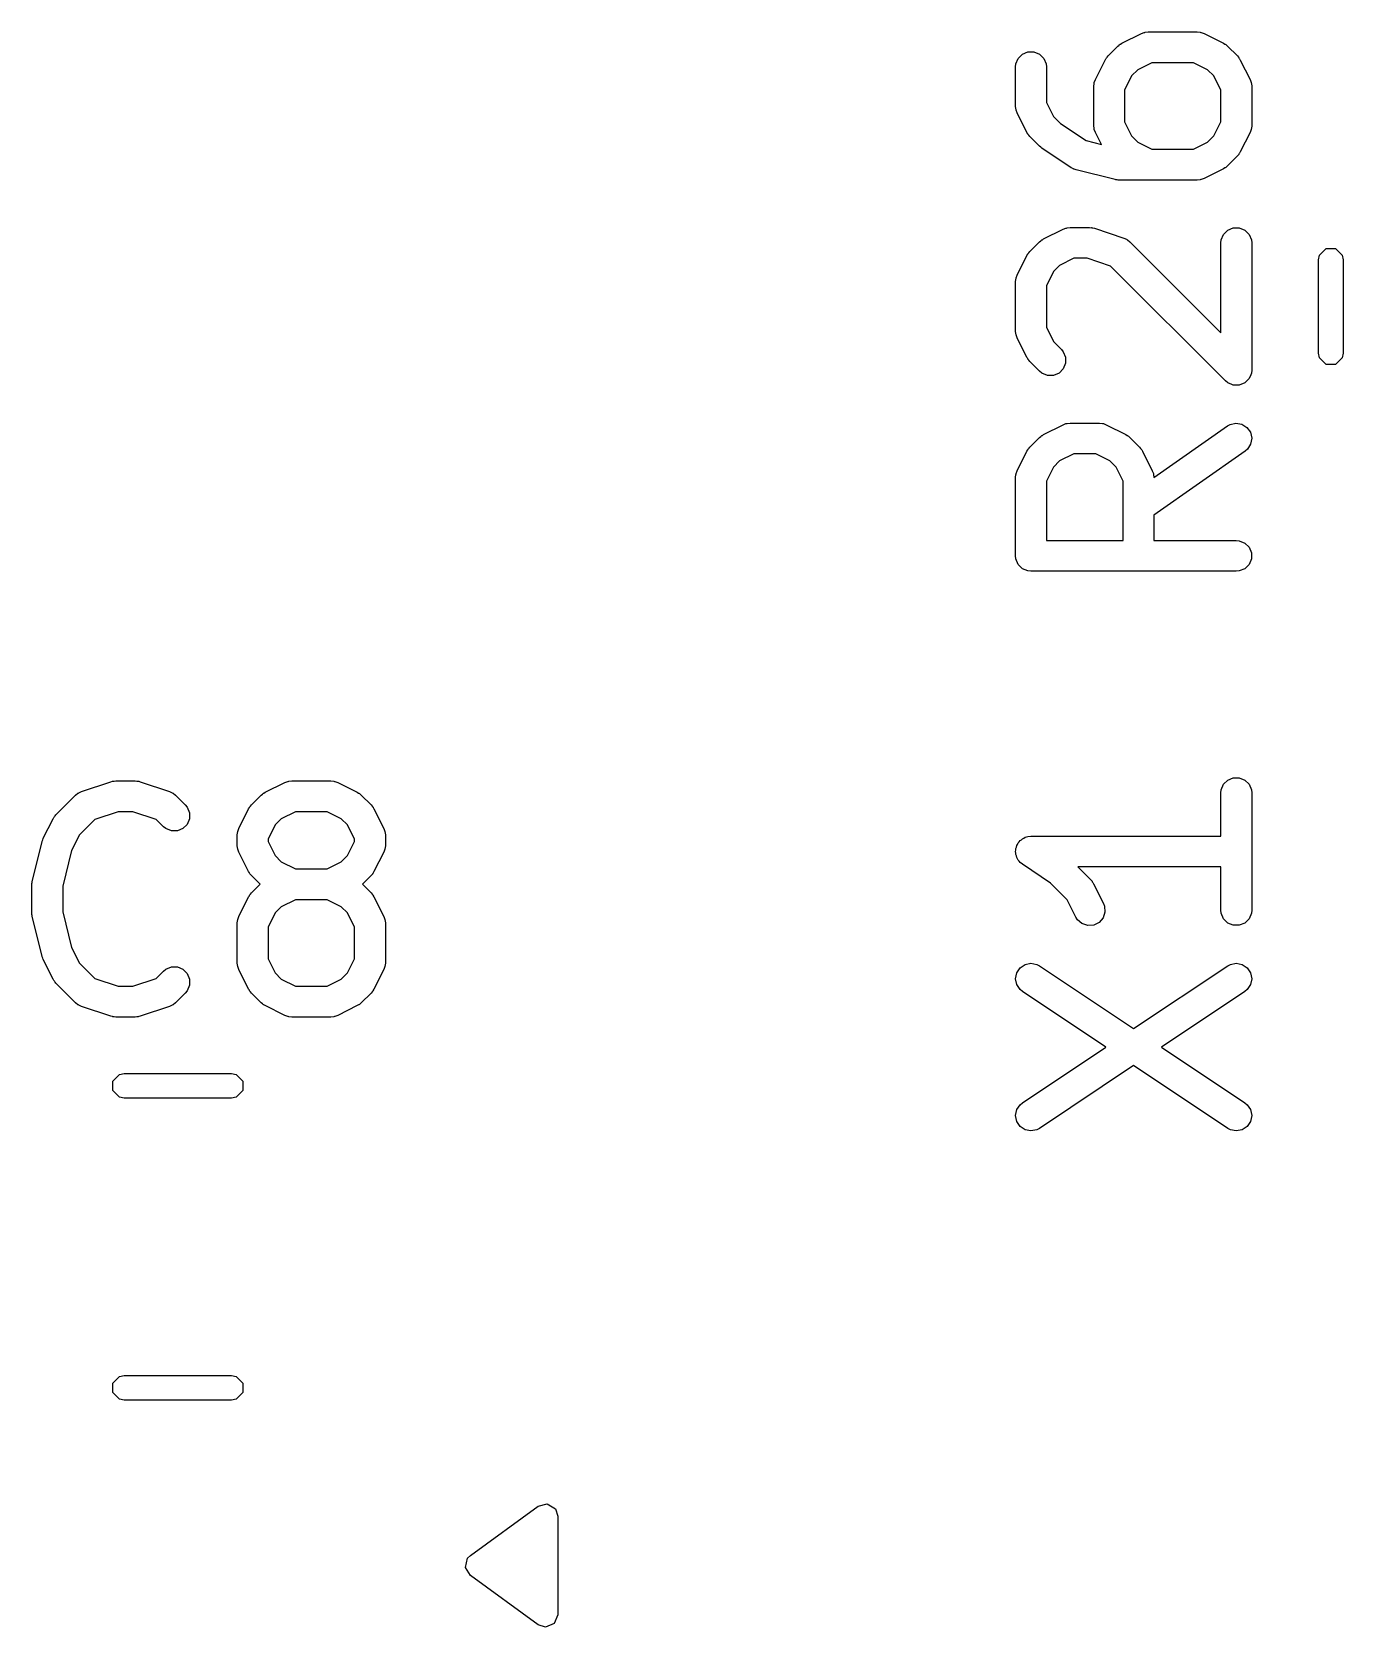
# Model space of a CAD drawing. Header units: inches. Extents: x 1.99 to 4.41, y -4.34 to -2.1.
# Drawn here: x 2.9208 to 3.1722, y -3.0433 to -2.7375 of the extents above; entities that cross this region are included whole.
import ezdxf

# ---------------------------------------------------------------- set-up
doc = ezdxf.new("R2010")
doc.units = ezdxf.units.IN
doc.header["$MEASUREMENT"] = 0
doc.layers.add('BLACK', color=250, linetype='CONTINUOUS')

msp = doc.modelspace()

# ---------------------------------------------------------------- linework, layer by layer
at = {"layer": 'BLACK', "linetype": 'CONTINUOUS'}
for p, q in [((3.12957, -2.73987), (3.12982, -2.73971)), ((3.12982, -2.73971), (3.13357, -2.73784)), ((3.13357, -2.73784), (3.13411, -2.73763)), ((3.13411, -2.73763), (3.13422, -2.73762)), ((3.13422, -2.73762), (3.13432, -2.73758)), ((3.13432, -2.73758), (3.13489, -2.73752)), ((3.13489, -2.73752), (3.14427, -2.73752)), ((3.14427, -2.73752), (3.14484, -2.73758)), ((3.14484, -2.73758), (3.14494, -2.73762)), ((3.14494, -2.73762), (3.14505, -2.73763)), ((3.14505, -2.73763), (3.14559, -2.73784)), ((3.14559, -2.73784), (3.14934, -2.73971)), ((3.14934, -2.73971), (3.14958, -2.73987)), ((3.1095, -2.74365), (3.10994, -2.74259)), ((3.10994, -2.74259), (3.11075, -2.74177)), ((3.11075, -2.74177), (3.11182, -2.74133)), ((3.11182, -2.74133), (3.11297, -2.74133)), ((3.11297, -2.74133), (3.11403, -2.74177)), ((3.11403, -2.74177), (3.11485, -2.74259)), ((3.11485, -2.74259), (3.11529, -2.74365)), ((3.12663, -2.74291), (3.12678, -2.74266)), ((3.12678, -2.74266), (3.12681, -2.74259)), ((3.12681, -2.74259), (3.12688, -2.7425)), ((3.12688, -2.7425), (3.12693, -2.74242)), ((3.12693, -2.74242), (3.12699, -2.74236)), ((3.12699, -2.74236), (3.12718, -2.74214)), ((3.12718, -2.74214), (3.12905, -2.74026)), ((3.12905, -2.74026), (3.12928, -2.74008)), ((3.12928, -2.74008), (3.12933, -2.74002)), ((3.12933, -2.74002), (3.12942, -2.73996)), ((3.12942, -2.73996), (3.1295, -2.7399)), ((3.1295, -2.7399), (3.12957, -2.73987)), ((3.14958, -2.73987), (3.14966, -2.7399)), ((3.14966, -2.7399), (3.14974, -2.73996)), ((3.14974, -2.73996), (3.14983, -2.74002)), ((3.14983, -2.74002), (3.14988, -2.74008)), ((3.14988, -2.74008), (3.1501, -2.74026)), ((3.1501, -2.74026), (3.15198, -2.74214)), ((3.15198, -2.74214), (3.15216, -2.74236)), ((3.15216, -2.74236), (3.15222, -2.74242)), ((3.15222, -2.74242), (3.15228, -2.7425)), ((3.15228, -2.7425), (3.15234, -2.74259)), ((3.15234, -2.74259), (3.15237, -2.74266)), ((3.15237, -2.74266), (3.15253, -2.74291)), ((3.10944, -2.74423), (3.1095, -2.74365)), ((3.10944, -2.75172), (3.10944, -2.74423)), ((3.11529, -2.74365), (3.11535, -2.74423)), ((3.11535, -2.74423), (3.11535, -2.75103)), ((3.12475, -2.74665), (3.12663, -2.74291)), ((3.13289, -2.74478), (3.13169, -2.74597)), ((3.13559, -2.74343), (3.13289, -2.74478)), ((3.14357, -2.74343), (3.13559, -2.74343)), ((3.14627, -2.74478), (3.14357, -2.74343)), ((3.14746, -2.74597), (3.14627, -2.74478)), ((3.15253, -2.74291), (3.15441, -2.74665)), ((3.12444, -2.74798), (3.1245, -2.7474)), ((3.12444, -2.75547), (3.12444, -2.74798)), ((3.1245, -2.7474), (3.12454, -2.7473)), ((3.12454, -2.7472), (3.12475, -2.74665)), ((3.12454, -2.7473), (3.12454, -2.7472)), ((3.13169, -2.74597), (3.13035, -2.74867)), ((3.13035, -2.74867), (3.13035, -2.75478)), ((3.14881, -2.74867), (3.14746, -2.74597)), ((3.14881, -2.75478), (3.14881, -2.74867)), ((3.15441, -2.74665), (3.15461, -2.7472)), ((3.15461, -2.7472), (3.15462, -2.7473)), ((3.15462, -2.7473), (3.15466, -2.7474)), ((3.15466, -2.7474), (3.15472, -2.74798)), ((3.15472, -2.74798), (3.15472, -2.75547)), ((3.1095, -2.7523), (3.10944, -2.75172)), ((3.11535, -2.75103), (3.1167, -2.75373)), ((3.10954, -2.7524), (3.1095, -2.7523)), ((3.10955, -2.7525), (3.10954, -2.7524)), ((3.10975, -2.75305), (3.10955, -2.7525)), ((3.11163, -2.75679), (3.10975, -2.75305)), ((3.1167, -2.75373), (3.11803, -2.75505)), ((3.11803, -2.75505), (3.12298, -2.75836)), ((3.13035, -2.75478), (3.13169, -2.75747)), ((3.14746, -2.75747), (3.14881, -2.75478)), ((3.11178, -2.75704), (3.11163, -2.75679)), ((3.11181, -2.75711), (3.11178, -2.75704)), ((3.11188, -2.7572), (3.11181, -2.75711)), ((3.11194, -2.75728), (3.11188, -2.7572)), ((3.112, -2.75734), (3.11194, -2.75728)), ((3.11218, -2.75756), (3.112, -2.75734)), ((3.11406, -2.75944), (3.11218, -2.75756)), ((3.1245, -2.75605), (3.12444, -2.75547)), ((3.12454, -2.75615), (3.1245, -2.75605)), ((3.12454, -2.75625), (3.12454, -2.75615)), ((3.12475, -2.75679), (3.12454, -2.75625)), ((3.1259, -2.75909), (3.12475, -2.75679)), ((3.13169, -2.75747), (3.13289, -2.75867)), ((3.14627, -2.75867), (3.14746, -2.75747)), ((3.15441, -2.75679), (3.15253, -2.76054)), ((3.15461, -2.75625), (3.15441, -2.75679)), ((3.15462, -2.75615), (3.15461, -2.75625)), ((3.15466, -2.75605), (3.15462, -2.75615)), ((3.15472, -2.75547), (3.15466, -2.75605)), ((3.11429, -2.75963), (3.11406, -2.75944)), ((3.11406, -2.75944), (3.11406, -2.75944)), ((3.11406, -2.75944), (3.11406, -2.75944)), ((3.1145, -2.7598), (3.11429, -2.75963)), ((3.11451, -2.75981), (3.1145, -2.7598)), ((3.1145, -2.7598), (3.1145, -2.7598)), ((3.12013, -2.76356), (3.11451, -2.75981)), ((3.12298, -2.75836), (3.1259, -2.75909)), ((3.13289, -2.75867), (3.13559, -2.76002)), ((3.13559, -2.76002), (3.14357, -2.76002)), ((3.14357, -2.76002), (3.14627, -2.75867)), ((3.15216, -2.76109), (3.15198, -2.76131)), ((3.15222, -2.76103), (3.15216, -2.76109)), ((3.15228, -2.76095), (3.15222, -2.76103)), ((3.15234, -2.76086), (3.15228, -2.76095)), ((3.15237, -2.76079), (3.15234, -2.76086)), ((3.15253, -2.76054), (3.15237, -2.76079)), ((3.12045, -2.76372), (3.12013, -2.76356)), ((3.12051, -2.76377), (3.12045, -2.76372)), ((3.12058, -2.76379), (3.12051, -2.76377)), ((3.12064, -2.76383), (3.12058, -2.76379)), ((3.12071, -2.76384), (3.12064, -2.76383)), ((3.12105, -2.76396), (3.12071, -2.76384)), ((3.12855, -2.76584), (3.12105, -2.76396)), ((3.14934, -2.76374), (3.14559, -2.76561)), ((3.14958, -2.76358), (3.14934, -2.76374)), ((3.14966, -2.76355), (3.14958, -2.76358)), ((3.14974, -2.76349), (3.14966, -2.76355)), ((3.14983, -2.76343), (3.14974, -2.76349)), ((3.14988, -2.76337), (3.14983, -2.76343)), ((3.1501, -2.76319), (3.14988, -2.76337)), ((3.15198, -2.76131), (3.1501, -2.76319)), ((3.12865, -2.76585), (3.12855, -2.76584)), ((3.12869, -2.76587), (3.12865, -2.76585)), ((3.12891, -2.76589), (3.12869, -2.76587)), ((3.12912, -2.76592), (3.12891, -2.76589)), ((3.12917, -2.76592), (3.12912, -2.76592)), ((3.12927, -2.76593), (3.12917, -2.76592)), ((3.14427, -2.76593), (3.12927, -2.76593)), ((3.14484, -2.76587), (3.14427, -2.76593)), ((3.14494, -2.76583), (3.14484, -2.76587)), ((3.14505, -2.76582), (3.14494, -2.76583)), ((3.14559, -2.76561), (3.14505, -2.76582)), ((3.11482, -2.77721), (3.11857, -2.77533)), ((3.11857, -2.77533), (3.11911, -2.77512)), ((3.11911, -2.77512), (3.11922, -2.77512)), ((3.11922, -2.77512), (3.11932, -2.77508)), ((3.11932, -2.77508), (3.11989, -2.77502)), ((3.11989, -2.77502), (3.12364, -2.77502)), ((3.12364, -2.77502), (3.12393, -2.77505)), ((3.12393, -2.77505), (3.12401, -2.77504)), ((3.12401, -2.77504), (3.12411, -2.77507)), ((3.12411, -2.77507), (3.12422, -2.77508)), ((3.12422, -2.77508), (3.12429, -2.77511)), ((3.12429, -2.77511), (3.12458, -2.77517)), ((3.12458, -2.77517), (3.1302, -2.77705)), ((3.14887, -2.7774), (3.14931, -2.77633)), ((3.14931, -2.77633), (3.15012, -2.77552)), ((3.15012, -2.77552), (3.15119, -2.77508)), ((3.15119, -2.77508), (3.15234, -2.77508)), ((3.15234, -2.77508), (3.1534, -2.77552)), ((3.1534, -2.77552), (3.15422, -2.77633)), ((3.15422, -2.77633), (3.15466, -2.7774)), ((3.11218, -2.77963), (3.11406, -2.77776)), ((3.11406, -2.77776), (3.11428, -2.77757)), ((3.11428, -2.77757), (3.11433, -2.77751)), ((3.11433, -2.77751), (3.11442, -2.77746)), ((3.11442, -2.77746), (3.1145, -2.77739)), ((3.1145, -2.77739), (3.11458, -2.77736)), ((3.11458, -2.77736), (3.11482, -2.77721)), ((3.1302, -2.77705), (3.13073, -2.77728)), ((3.13073, -2.77728), (3.13081, -2.77735)), ((3.13081, -2.77735), (3.13091, -2.77739)), ((3.13091, -2.77739), (3.13136, -2.77776)), ((3.13136, -2.77776), (3.14881, -2.79521)), ((3.14881, -2.77797), (3.14887, -2.7774)), ((3.14881, -2.79521), (3.14881, -2.77797)), ((3.15466, -2.7774), (3.15472, -2.77797)), ((3.15472, -2.77797), (3.15472, -2.80234)), ((3.1677, -2.78031), (3.16898, -2.77904)), ((3.16898, -2.77904), (3.17079, -2.77904)), ((3.17079, -2.77904), (3.17206, -2.78031)), ((3.10975, -2.78415), (3.11163, -2.7804)), ((3.11163, -2.7804), (3.11178, -2.78015)), ((3.11178, -2.78015), (3.11181, -2.78008)), ((3.11181, -2.78008), (3.11188, -2.78)), ((3.11188, -2.78), (3.11194, -2.77991)), ((3.11194, -2.77991), (3.112, -2.77986)), ((3.112, -2.77986), (3.11218, -2.77963)), ((3.11789, -2.78227), (3.1167, -2.78347)), ((3.12059, -2.78092), (3.11789, -2.78227)), ((3.12316, -2.78092), (3.12059, -2.78092)), ((3.12767, -2.78243), (3.12316, -2.78092)), ((3.14968, -2.80443), (3.12767, -2.78243)), ((3.16752, -2.78122), (3.1677, -2.78031)), ((3.16752, -2.7991), (3.16752, -2.78122)), ((3.17206, -2.78031), (3.17224, -2.78122)), ((3.17224, -2.78122), (3.17224, -2.7991)), ((3.10944, -2.78547), (3.1095, -2.78489)), ((3.10944, -2.79484), (3.10944, -2.78547)), ((3.1095, -2.78489), (3.10954, -2.7848)), ((3.10954, -2.7848), (3.10955, -2.78469)), ((3.10955, -2.78469), (3.10975, -2.78415)), ((3.1167, -2.78347), (3.11535, -2.78617)), ((3.11535, -2.78617), (3.11535, -2.79415)), ((3.1095, -2.79542), (3.10944, -2.79484)), ((3.11535, -2.79415), (3.1167, -2.79684)), ((3.10954, -2.79552), (3.1095, -2.79542)), ((3.10955, -2.79562), (3.10954, -2.79552)), ((3.10975, -2.79616), (3.10955, -2.79562)), ((3.11163, -2.79991), (3.10975, -2.79616)), ((3.1167, -2.79684), (3.11823, -2.79838)), ((3.11178, -2.80016), (3.11163, -2.79991)), ((3.11181, -2.80023), (3.11178, -2.80016)), ((3.11188, -2.80032), (3.11181, -2.80023)), ((3.11194, -2.8004), (3.11188, -2.80032)), ((3.112, -2.80046), (3.11194, -2.8004)), ((3.11218, -2.80068), (3.112, -2.80046)), ((3.11406, -2.80256), (3.11218, -2.80068)), ((3.11823, -2.79838), (3.1186, -2.79883)), ((3.1186, -2.79883), (3.11904, -2.79989)), ((3.11904, -2.79989), (3.11904, -2.80104)), ((3.1677, -2.8), (3.16752, -2.7991)), ((3.16898, -2.80128), (3.1677, -2.8)), ((3.17206, -2.8), (3.17079, -2.80128)), ((3.17224, -2.7991), (3.17206, -2.8)), ((3.1145, -2.80292), (3.11406, -2.80256)), ((3.11557, -2.80336), (3.1145, -2.80292)), ((3.11672, -2.80336), (3.11557, -2.80336)), ((3.11778, -2.80292), (3.11672, -2.80336)), ((3.1186, -2.80211), (3.11778, -2.80292)), ((3.11904, -2.80104), (3.1186, -2.80211)), ((3.15422, -2.80398), (3.1534, -2.8048)), ((3.15453, -2.80323), (3.15422, -2.80398)), ((3.15466, -2.80292), (3.15453, -2.80323)), ((3.15472, -2.80234), (3.15466, -2.80292)), ((3.17079, -2.80128), (3.16898, -2.80128)), ((3.15012, -2.8048), (3.14968, -2.80443)), ((3.15088, -2.80511), (3.15012, -2.8048)), ((3.15119, -2.80524), (3.15088, -2.80511)), ((3.15234, -2.80524), (3.15119, -2.80524)), ((3.15119, -2.80524), (3.15119, -2.80524)), ((3.1534, -2.8048), (3.15234, -2.80524)), ((3.11482, -2.8147), (3.11857, -2.81283)), ((3.11857, -2.81283), (3.11911, -2.81262)), ((3.11911, -2.81262), (3.11922, -2.81261)), ((3.11922, -2.81261), (3.11932, -2.81257)), ((3.11932, -2.81257), (3.11989, -2.81251)), ((3.11989, -2.81251), (3.12552, -2.81251)), ((3.12552, -2.81251), (3.12609, -2.81257)), ((3.12609, -2.81257), (3.12619, -2.81261)), ((3.12619, -2.81261), (3.1263, -2.81262)), ((3.1263, -2.81262), (3.12684, -2.81283)), ((3.12684, -2.81283), (3.13059, -2.8147)), ((3.13597, -2.82292), (3.15007, -2.81305)), ((3.15007, -2.81305), (3.15058, -2.81276)), ((3.15058, -2.81276), (3.1517, -2.81251)), ((3.1517, -2.81251), (3.15284, -2.81271)), ((3.15284, -2.81271), (3.15381, -2.81333)), ((3.11218, -2.81713), (3.11406, -2.81525)), ((3.11406, -2.81525), (3.11428, -2.81507)), ((3.11428, -2.81507), (3.11433, -2.81501)), ((3.11433, -2.81501), (3.11442, -2.81495)), ((3.11442, -2.81495), (3.1145, -2.81489)), ((3.1145, -2.81489), (3.11458, -2.81486)), ((3.11458, -2.81486), (3.11482, -2.8147)), ((3.13059, -2.8147), (3.13084, -2.81486)), ((3.13084, -2.81486), (3.13091, -2.81489)), ((3.13091, -2.81489), (3.13099, -2.81495)), ((3.13099, -2.81495), (3.13108, -2.81501)), ((3.13108, -2.81501), (3.13113, -2.81507)), ((3.13113, -2.81507), (3.13136, -2.81525)), ((3.13136, -2.81525), (3.13323, -2.81713)), ((3.15381, -2.81333), (3.15447, -2.81428)), ((3.15447, -2.81428), (3.15472, -2.8154)), ((3.15472, -2.8154), (3.15452, -2.81654)), ((3.10975, -2.82165), (3.11163, -2.8179)), ((3.11163, -2.8179), (3.11178, -2.81765)), ((3.11178, -2.81765), (3.11181, -2.81758)), ((3.11181, -2.81758), (3.11188, -2.81749)), ((3.11188, -2.81749), (3.11194, -2.81741)), ((3.11194, -2.81741), (3.112, -2.81735)), ((3.112, -2.81735), (3.11218, -2.81713)), ((3.12059, -2.81842), (3.11789, -2.81977)), ((3.12482, -2.81842), (3.12059, -2.81842)), ((3.12752, -2.81977), (3.12482, -2.81842)), ((3.13323, -2.81713), (3.13342, -2.81735)), ((3.13342, -2.81735), (3.13347, -2.81741)), ((3.13347, -2.81741), (3.13353, -2.81749)), ((3.13353, -2.81749), (3.1336, -2.81758)), ((3.1336, -2.81758), (3.13363, -2.81765)), ((3.13363, -2.81765), (3.13378, -2.8179)), ((3.13378, -2.8179), (3.13566, -2.82165)), ((3.15346, -2.81789), (3.13597, -2.83013)), ((3.1539, -2.81751), (3.15346, -2.81789)), ((3.15452, -2.81654), (3.1539, -2.81751)), ((3.1095, -2.82239), (3.10954, -2.82229)), ((3.10954, -2.82229), (3.10955, -2.82219)), ((3.10955, -2.82219), (3.10975, -2.82165)), ((3.1167, -2.82097), (3.11535, -2.82366)), ((3.11789, -2.81977), (3.1167, -2.82097)), ((3.12872, -2.82097), (3.12752, -2.81977)), ((3.13006, -2.82366), (3.12872, -2.82097)), ((3.13566, -2.82165), (3.13586, -2.82219)), ((3.13586, -2.82219), (3.13587, -2.82229)), ((3.13587, -2.82229), (3.13591, -2.82239)), ((3.10944, -2.82297), (3.1095, -2.82239)), ((3.10944, -2.83796), (3.10944, -2.82297)), ((3.11535, -2.82366), (3.11535, -2.83501)), ((3.13006, -2.83501), (3.13006, -2.82366)), ((3.13591, -2.82239), (3.13597, -2.82292)), ((3.13597, -2.83013), (3.13597, -2.83501)), ((3.11535, -2.83501), (3.13006, -2.83501)), ((3.13597, -2.83501), (3.15176, -2.83501)), ((3.15176, -2.83501), (3.15234, -2.83507)), ((3.15234, -2.83507), (3.1534, -2.83551)), ((3.1534, -2.83551), (3.15422, -2.83632)), ((3.15422, -2.83632), (3.15466, -2.83739)), ((3.15466, -2.83739), (3.15466, -2.83854)), ((3.1095, -2.83854), (3.10944, -2.83796)), ((3.10994, -2.8396), (3.1095, -2.83854)), ((3.11075, -2.84042), (3.10994, -2.8396)), ((3.11182, -2.84086), (3.11075, -2.84042)), ((3.1534, -2.84042), (3.15234, -2.84086)), ((3.15422, -2.8396), (3.1534, -2.84042)), ((3.15466, -2.83854), (3.15422, -2.8396)), ((3.11239, -2.84092), (3.11182, -2.84086)), ((3.15176, -2.84092), (3.11239, -2.84092)), ((3.15234, -2.84086), (3.15176, -2.84092)), ((2.9292, -2.88383), (2.92965, -2.88347)), ((2.92965, -2.88347), (2.92975, -2.88343)), ((2.92975, -2.88343), (2.92983, -2.88336)), ((2.92983, -2.88336), (2.93036, -2.88312)), ((2.93036, -2.88312), (2.93598, -2.88125)), ((2.93598, -2.88125), (2.93627, -2.88118)), ((2.93627, -2.88118), (2.93634, -2.88115)), ((2.93634, -2.88115), (2.93644, -2.88114)), ((2.93644, -2.88114), (2.93654, -2.88112)), ((2.93654, -2.88112), (2.93662, -2.88112)), ((2.93662, -2.88112), (2.93691, -2.8811)), ((2.93691, -2.8811), (2.94066, -2.8811)), ((2.94066, -2.8811), (2.94096, -2.88112)), ((2.94096, -2.88112), (2.94103, -2.88112)), ((2.94103, -2.88112), (2.94114, -2.88114)), ((2.94114, -2.88114), (2.94124, -2.88115)), ((2.94124, -2.88115), (2.94131, -2.88118)), ((2.94131, -2.88118), (2.9416, -2.88125)), ((2.9416, -2.88125), (2.94722, -2.88312)), ((2.94722, -2.88312), (2.94775, -2.88336)), ((2.94775, -2.88336), (2.94783, -2.88343)), ((2.94783, -2.88343), (2.94793, -2.88347)), ((2.94793, -2.88347), (2.94838, -2.88383)), ((2.9651, -2.88359), (2.96519, -2.88353)), ((2.96519, -2.88353), (2.96527, -2.88347)), ((2.96527, -2.88347), (2.96534, -2.88344)), ((2.96534, -2.88344), (2.96559, -2.88328)), ((2.96559, -2.88328), (2.96934, -2.88141)), ((2.96934, -2.88141), (2.96988, -2.8812)), ((2.96988, -2.8812), (2.96999, -2.88119)), ((2.96999, -2.88119), (2.97008, -2.88115)), ((2.97008, -2.88115), (2.97066, -2.8811)), ((2.97066, -2.8811), (2.97816, -2.8811)), ((2.97816, -2.8811), (2.97874, -2.88115)), ((2.97874, -2.88115), (2.97883, -2.88119)), ((2.97883, -2.88119), (2.97894, -2.8812)), ((2.97894, -2.8812), (2.97948, -2.88141)), ((2.97948, -2.88141), (2.98323, -2.88328)), ((2.98323, -2.88328), (2.98348, -2.88344)), ((2.98348, -2.88344), (2.98355, -2.88347)), ((2.98355, -2.88347), (2.98363, -2.88353)), ((2.98363, -2.88353), (2.98372, -2.88359)), ((3.14881, -2.88339), (3.14887, -2.88281)), ((3.14881, -2.89169), (3.14881, -2.88339)), ((3.14887, -2.88281), (3.14931, -2.88175)), ((3.14931, -2.88175), (3.15012, -2.88093)), ((3.15012, -2.88093), (3.15119, -2.88049)), ((3.15119, -2.88049), (3.15234, -2.88049)), ((3.15234, -2.88049), (3.1534, -2.88093)), ((3.1534, -2.88093), (3.15422, -2.88175)), ((3.15422, -2.88175), (3.15466, -2.88281)), ((3.15466, -2.88281), (3.15472, -2.88339)), ((3.15472, -2.88339), (3.15472, -2.90589)), ((2.92545, -2.88758), (2.9292, -2.88383)), ((2.94838, -2.88383), (2.95025, -2.88571)), ((2.95025, -2.88571), (2.95062, -2.88616)), ((2.95062, -2.88616), (2.95106, -2.88722)), ((2.96052, -2.89023), (2.96239, -2.88648)), ((2.96239, -2.88648), (2.96255, -2.88623)), ((2.96255, -2.88623), (2.96258, -2.88616)), ((2.96258, -2.88616), (2.96265, -2.88608)), ((2.96265, -2.88608), (2.9627, -2.88599)), ((2.9627, -2.88599), (2.96276, -2.88594)), ((2.96276, -2.88594), (2.96295, -2.88571)), ((2.96295, -2.88571), (2.96482, -2.88383)), ((2.96482, -2.88383), (2.96505, -2.88365)), ((2.96505, -2.88365), (2.9651, -2.88359)), ((2.98372, -2.88359), (2.98377, -2.88365)), ((2.98377, -2.88365), (2.984, -2.88383)), ((2.984, -2.88383), (2.98587, -2.88571)), ((2.98587, -2.88571), (2.98606, -2.88594)), ((2.98606, -2.88594), (2.98612, -2.88599)), ((2.98612, -2.88599), (2.98617, -2.88608)), ((2.98617, -2.88608), (2.98624, -2.88616)), ((2.98624, -2.88616), (2.98627, -2.88623)), ((2.98627, -2.88623), (2.98642, -2.88648)), ((2.98642, -2.88648), (2.9883, -2.89023)), ((2.92302, -2.8921), (2.9249, -2.88835)), ((2.9249, -2.88835), (2.92506, -2.8881)), ((2.92506, -2.8881), (2.92509, -2.88803)), ((2.92509, -2.88803), (2.92515, -2.88795)), ((2.92515, -2.88795), (2.92521, -2.88786)), ((2.92521, -2.88786), (2.92527, -2.88781)), ((2.92527, -2.88781), (2.92545, -2.88758)), ((2.93288, -2.8885), (2.92997, -2.89142)), ((2.93739, -2.887), (2.93288, -2.8885)), ((2.94018, -2.887), (2.93739, -2.887)), ((2.94469, -2.8885), (2.94018, -2.887)), ((2.94607, -2.88989), (2.94469, -2.8885)), ((2.95062, -2.88944), (2.9498, -2.89025)), ((2.95106, -2.88837), (2.95062, -2.88944)), ((2.95106, -2.88722), (2.95106, -2.88837)), ((2.96746, -2.88955), (2.96611, -2.89224)), ((2.96866, -2.88835), (2.96746, -2.88955)), ((2.97136, -2.887), (2.96866, -2.88835)), ((2.97746, -2.887), (2.97136, -2.887)), ((2.98016, -2.88835), (2.97746, -2.887)), ((2.98136, -2.88955), (2.98016, -2.88835)), ((2.98271, -2.89224), (2.98136, -2.88955)), ((2.92093, -2.9002), (2.9228, -2.89271)), ((2.9228, -2.89271), (2.92282, -2.89266)), ((2.92282, -2.89264), (2.92291, -2.8924)), ((2.92282, -2.89266), (2.92282, -2.89264)), ((2.92291, -2.8924), (2.923, -2.89216)), ((2.923, -2.89216), (2.92301, -2.89214)), ((2.92301, -2.89214), (2.92302, -2.8921)), ((2.92997, -2.89142), (2.92845, -2.89445)), ((2.94652, -2.89025), (2.94607, -2.88989)), ((2.94759, -2.89069), (2.94652, -2.89025)), ((2.94874, -2.89069), (2.94759, -2.89069)), ((2.9498, -2.89025), (2.94874, -2.89069)), ((2.96021, -2.89155), (2.96026, -2.89097)), ((2.96021, -2.89342), (2.96021, -2.89155)), ((2.96026, -2.89097), (2.96031, -2.89087)), ((2.96031, -2.89077), (2.96052, -2.89023)), ((2.96031, -2.89087), (2.96031, -2.89077)), ((2.96611, -2.89224), (2.96611, -2.89272)), ((2.98271, -2.89272), (2.98271, -2.89224)), ((2.9883, -2.89023), (2.98851, -2.89077)), ((2.98851, -2.89077), (2.98851, -2.89087)), ((2.98851, -2.89087), (2.98855, -2.89097)), ((2.98855, -2.89097), (2.98861, -2.89155)), ((2.98861, -2.89155), (2.98861, -2.89342)), ((3.11014, -2.89279), (3.1103, -2.89255)), ((3.1103, -2.89255), (3.11055, -2.89239)), ((3.11055, -2.89239), (3.11075, -2.89218)), ((3.11075, -2.89218), (3.11102, -2.89207)), ((3.11102, -2.89207), (3.11126, -2.89191)), ((3.11126, -2.89191), (3.11155, -2.89185)), ((3.11155, -2.89185), (3.11182, -2.89174)), ((3.11182, -2.89174), (3.11239, -2.89169)), ((3.11239, -2.89169), (3.11239, -2.89169)), ((3.11239, -2.89169), (3.11239, -2.89169)), ((3.11239, -2.89169), (3.11239, -2.89169)), ((3.11239, -2.89169), (3.14881, -2.89169)), ((2.92845, -2.89445), (2.92674, -2.90128)), ((2.96026, -2.894), (2.96021, -2.89342)), ((2.96031, -2.8941), (2.96026, -2.894)), ((2.96031, -2.8942), (2.96031, -2.8941)), ((2.96052, -2.89474), (2.96031, -2.8942)), ((2.96239, -2.89849), (2.96052, -2.89474)), ((2.96611, -2.89272), (2.96746, -2.89542)), ((2.96746, -2.89542), (2.96866, -2.89662)), ((2.98016, -2.89662), (2.98136, -2.89542)), ((2.98136, -2.89542), (2.98271, -2.89272)), ((2.9883, -2.89474), (2.98642, -2.89849)), ((2.98851, -2.8942), (2.9883, -2.89474)), ((2.98855, -2.894), (2.98851, -2.8941)), ((2.98851, -2.8941), (2.98851, -2.8942)), ((2.98861, -2.89342), (2.98855, -2.894)), ((3.10944, -2.89464), (3.1095, -2.89435)), ((3.1095, -2.89492), (3.10944, -2.89464)), ((3.1095, -2.89406), (3.10961, -2.89379)), ((3.1095, -2.89435), (3.1095, -2.89406)), ((3.1095, -2.89521), (3.1095, -2.89492)), ((3.10961, -2.89548), (3.1095, -2.89521)), ((3.10961, -2.89379), (3.10967, -2.89351)), ((3.10967, -2.89577), (3.10961, -2.89548)), ((3.10967, -2.89351), (3.10983, -2.89327)), ((3.10983, -2.89601), (3.10967, -2.89577)), ((3.10983, -2.89327), (3.10994, -2.893)), ((3.10994, -2.893), (3.11014, -2.89279)), ((2.96255, -2.89874), (2.96239, -2.89849)), ((2.96258, -2.89881), (2.96255, -2.89874)), ((2.96265, -2.89889), (2.96258, -2.89881)), ((2.96866, -2.89662), (2.97136, -2.89797)), ((2.97136, -2.89797), (2.97746, -2.89797)), ((2.97746, -2.89797), (2.98016, -2.89662)), ((2.98624, -2.89881), (2.98617, -2.89889)), ((2.98627, -2.89874), (2.98624, -2.89881)), ((2.98642, -2.89849), (2.98627, -2.89874)), ((3.10994, -2.89628), (3.10983, -2.89601)), ((3.11015, -2.89649), (3.10994, -2.89628)), ((3.11031, -2.89673), (3.11015, -2.89649)), ((3.11075, -2.89709), (3.11031, -2.89673)), ((3.11076, -2.89709), (3.11075, -2.89709)), ((3.11075, -2.89709), (3.11075, -2.89709)), ((3.11075, -2.89709), (3.11075, -2.89709)), ((3.11614, -2.90068), (3.11076, -2.89709)), ((3.14881, -2.89759), (3.1214, -2.89759)), ((3.1214, -2.89759), (3.12386, -2.90005)), ((3.14881, -2.90589), (3.14881, -2.89759)), ((2.92084, -2.90078), (2.92087, -2.90056)), ((2.92085, -2.90082), (2.92084, -2.90078)), ((2.92084, -2.90092), (2.92085, -2.90082)), ((2.92084, -2.90655), (2.92084, -2.90092)), ((2.92087, -2.90056), (2.92089, -2.90034)), ((2.92089, -2.90034), (2.92091, -2.9003)), ((2.92091, -2.9003), (2.92093, -2.9002)), ((2.92674, -2.90128), (2.92674, -2.90618)), ((2.9627, -2.89898), (2.96265, -2.89889)), ((2.96276, -2.89903), (2.9627, -2.89898)), ((2.96295, -2.89926), (2.96276, -2.89903)), ((2.96461, -2.90092), (2.96295, -2.89926)), ((2.96295, -2.90258), (2.96461, -2.90092)), ((2.98587, -2.89926), (2.98421, -2.90092)), ((2.98421, -2.90092), (2.98587, -2.90258)), ((2.98606, -2.89903), (2.98587, -2.89926)), ((2.98612, -2.89898), (2.98606, -2.89903)), ((2.98617, -2.89889), (2.98612, -2.89898)), ((3.11934, -2.90389), (3.11614, -2.90068)), ((3.12386, -2.90005), (3.12404, -2.90028)), ((3.12404, -2.90028), (3.1241, -2.90033)), ((3.1241, -2.90033), (3.12416, -2.90042)), ((3.12416, -2.90042), (3.12422, -2.9005)), ((3.12422, -2.9005), (3.12425, -2.90057)), ((3.12425, -2.90057), (3.12441, -2.90082)), ((3.12441, -2.90082), (3.12628, -2.90457)), ((2.96052, -2.9071), (2.96239, -2.90335)), ((2.96239, -2.90335), (2.96255, -2.9031)), ((2.96255, -2.9031), (2.96258, -2.90303)), ((2.96258, -2.90303), (2.96265, -2.90295)), ((2.96265, -2.90295), (2.9627, -2.90286)), ((2.9627, -2.90286), (2.96276, -2.90281)), ((2.96276, -2.90281), (2.96295, -2.90258)), ((2.97136, -2.90387), (2.96866, -2.90522)), ((2.97746, -2.90387), (2.97136, -2.90387)), ((2.98016, -2.90522), (2.97746, -2.90387)), ((2.98587, -2.90258), (2.98606, -2.90281)), ((2.98606, -2.90281), (2.98612, -2.90286)), ((2.98612, -2.90286), (2.98617, -2.90295)), ((2.98617, -2.90295), (2.98624, -2.90303)), ((2.98624, -2.90303), (2.98627, -2.9031)), ((2.98627, -2.9031), (2.98642, -2.90335)), ((2.98642, -2.90335), (2.9883, -2.9071)), ((3.121, -2.90721), (3.11934, -2.90389)), ((3.12628, -2.90457), (3.12649, -2.90511)), ((2.92085, -2.90665), (2.92084, -2.90655)), ((2.92084, -2.90669), (2.92085, -2.90665)), ((2.92087, -2.9069), (2.92084, -2.90669)), ((2.92089, -2.90712), (2.92087, -2.9069)), ((2.92091, -2.90716), (2.92089, -2.90712)), ((2.92093, -2.90726), (2.92091, -2.90716)), ((2.9228, -2.91476), (2.92093, -2.90726)), ((2.92674, -2.90618), (2.92845, -2.91301)), ((2.96021, -2.90842), (2.96026, -2.90784)), ((2.96026, -2.90784), (2.96031, -2.90775)), ((2.96031, -2.90764), (2.96052, -2.9071)), ((2.96031, -2.90775), (2.96031, -2.90764)), ((2.96746, -2.90642), (2.96611, -2.90912)), ((2.96866, -2.90522), (2.96746, -2.90642)), ((2.98136, -2.90642), (2.98016, -2.90522)), ((2.98271, -2.90912), (2.98136, -2.90642)), ((2.9883, -2.9071), (2.98851, -2.90764)), ((2.98851, -2.90764), (2.98851, -2.90775)), ((2.98851, -2.90775), (2.98855, -2.90784)), ((2.98855, -2.90784), (2.98861, -2.90842)), ((3.12131, -2.9077), (3.121, -2.90721)), ((3.12218, -2.90845), (3.12131, -2.9077)), ((3.12621, -2.90735), (3.12545, -2.90822)), ((3.12657, -2.90626), (3.12621, -2.90735)), ((3.12649, -2.90511), (3.12657, -2.90626)), ((3.14887, -2.90646), (3.14881, -2.90589)), ((3.14931, -2.90753), (3.14887, -2.90646)), ((3.15012, -2.90834), (3.14931, -2.90753)), ((3.15422, -2.90753), (3.1534, -2.90834)), ((3.15466, -2.90646), (3.15422, -2.90753)), ((3.15472, -2.90589), (3.15466, -2.90646)), ((2.96021, -2.91592), (2.96021, -2.90842)), ((2.96611, -2.90912), (2.96611, -2.91522)), ((2.98271, -2.91522), (2.98271, -2.90912)), ((2.98861, -2.90842), (2.98861, -2.91592)), ((3.12327, -2.90882), (3.12218, -2.90845)), ((3.12442, -2.90873), (3.12327, -2.90882)), ((3.12545, -2.90822), (3.12442, -2.90873)), ((3.15119, -2.90878), (3.15012, -2.90834)), ((3.15234, -2.90878), (3.15119, -2.90878)), ((3.1534, -2.90834), (3.15234, -2.90878)), ((2.92845, -2.91301), (2.92997, -2.91604)), ((2.92282, -2.9148), (2.9228, -2.91476)), ((2.92282, -2.91482), (2.92282, -2.9148)), ((2.92291, -2.91506), (2.92282, -2.91482)), ((2.923, -2.91531), (2.92291, -2.91506)), ((2.92301, -2.91532), (2.923, -2.91531)), ((2.92302, -2.91536), (2.92301, -2.91532)), ((2.9249, -2.91911), (2.92302, -2.91536)), ((2.92997, -2.91604), (2.93288, -2.91896)), ((2.94652, -2.91721), (2.94759, -2.91677)), ((2.94759, -2.91677), (2.94874, -2.91677)), ((2.94874, -2.91677), (2.9498, -2.91721)), ((2.96026, -2.9165), (2.96021, -2.91592)), ((2.96031, -2.91659), (2.96026, -2.9165)), ((2.96031, -2.9167), (2.96031, -2.91659)), ((2.96052, -2.91724), (2.96031, -2.9167)), ((2.96611, -2.91522), (2.96746, -2.91792)), ((2.98136, -2.91792), (2.98271, -2.91522)), ((2.98851, -2.9167), (2.9883, -2.91724)), ((2.98855, -2.9165), (2.98851, -2.91659)), ((2.98851, -2.91659), (2.98851, -2.9167)), ((2.98861, -2.91592), (2.98855, -2.9165)), ((3.10967, -2.91788), (3.1103, -2.91692)), ((3.1103, -2.91692), (3.11126, -2.91628)), ((3.11126, -2.91628), (3.11239, -2.91606)), ((3.11239, -2.91606), (3.11352, -2.91628)), ((3.11352, -2.91628), (3.11403, -2.91655)), ((3.11403, -2.91655), (3.13208, -2.92858)), ((3.13208, -2.92858), (3.15013, -2.91655)), ((3.15013, -2.91655), (3.15064, -2.91628)), ((3.15064, -2.91628), (3.15177, -2.91606)), ((3.15177, -2.91606), (3.1529, -2.91628)), ((3.1529, -2.91628), (3.15385, -2.91692)), ((3.15385, -2.91692), (3.15449, -2.91788)), ((2.92506, -2.91936), (2.9249, -2.91911)), ((2.92509, -2.91943), (2.92506, -2.91936)), ((2.92515, -2.91952), (2.92509, -2.91943)), ((2.92521, -2.9196), (2.92515, -2.91952)), ((2.92527, -2.91966), (2.92521, -2.9196)), ((2.92545, -2.91988), (2.92527, -2.91966)), ((2.9292, -2.92363), (2.92545, -2.91988)), ((2.93288, -2.91896), (2.93739, -2.92047)), ((2.94018, -2.92047), (2.94469, -2.91896)), ((2.94469, -2.91896), (2.94607, -2.91758)), ((2.94607, -2.91758), (2.94652, -2.91721)), ((2.9498, -2.91721), (2.95062, -2.91803)), ((2.95062, -2.91803), (2.95106, -2.91909)), ((2.95106, -2.91909), (2.95106, -2.92024)), ((2.96239, -2.92099), (2.96052, -2.91724)), ((2.96746, -2.91792), (2.96866, -2.91912)), ((2.96866, -2.91912), (2.97136, -2.92047)), ((2.97746, -2.92047), (2.98016, -2.91912)), ((2.98016, -2.91912), (2.98136, -2.91792)), ((2.9883, -2.91724), (2.98642, -2.92099)), ((3.10944, -2.91901), (3.10967, -2.91788)), ((3.10967, -2.92014), (3.10944, -2.91901)), ((3.11031, -2.9211), (3.10967, -2.92014)), ((3.15449, -2.92014), (3.15385, -2.9211)), ((3.15449, -2.91788), (3.15472, -2.91901)), ((3.15472, -2.91901), (3.15449, -2.92014)), ((2.93739, -2.92047), (2.94018, -2.92047)), ((2.95025, -2.92176), (2.94838, -2.92363)), ((2.95062, -2.92131), (2.95025, -2.92176)), ((2.95106, -2.92024), (2.95062, -2.92131)), ((2.96255, -2.92124), (2.96239, -2.92099)), ((2.96258, -2.92131), (2.96255, -2.92124)), ((2.96265, -2.92139), (2.96258, -2.92131)), ((2.9627, -2.92148), (2.96265, -2.92139)), ((2.96276, -2.92153), (2.9627, -2.92148)), ((2.96295, -2.92176), (2.96276, -2.92153)), ((2.96482, -2.92363), (2.96295, -2.92176)), ((2.97136, -2.92047), (2.97746, -2.92047)), ((2.98587, -2.92176), (2.984, -2.92363)), ((2.98606, -2.92153), (2.98587, -2.92176)), ((2.98612, -2.92148), (2.98606, -2.92153)), ((2.98617, -2.92139), (2.98612, -2.92148)), ((2.98624, -2.92131), (2.98617, -2.92139)), ((2.98627, -2.92124), (2.98624, -2.92131)), ((2.98642, -2.92099), (2.98627, -2.92124)), ((3.11076, -2.92147), (3.11031, -2.9211)), ((3.12676, -2.93213), (3.11076, -2.92147)), ((3.1534, -2.92147), (3.1374, -2.93213)), ((3.15385, -2.9211), (3.1534, -2.92147)), ((2.92965, -2.924), (2.9292, -2.92363)), ((2.92975, -2.92404), (2.92965, -2.924)), ((2.92983, -2.92411), (2.92975, -2.92404)), ((2.93036, -2.92434), (2.92983, -2.92411)), ((2.93598, -2.92622), (2.93036, -2.92434)), ((2.93627, -2.92628), (2.93598, -2.92622)), ((2.93634, -2.92631), (2.93627, -2.92628)), ((2.93644, -2.92632), (2.93634, -2.92631)), ((2.93654, -2.92635), (2.93644, -2.92632)), ((2.93662, -2.92634), (2.93654, -2.92635)), ((2.93691, -2.92637), (2.93662, -2.92634)), ((2.94096, -2.92634), (2.94066, -2.92637)), ((2.94103, -2.92635), (2.94096, -2.92634)), ((2.94114, -2.92632), (2.94103, -2.92635)), ((2.94124, -2.92631), (2.94114, -2.92632)), ((2.94131, -2.92628), (2.94124, -2.92631)), ((2.9416, -2.92622), (2.94131, -2.92628)), ((2.94722, -2.92434), (2.9416, -2.92622)), ((2.94775, -2.92411), (2.94722, -2.92434)), ((2.94783, -2.92404), (2.94775, -2.92411)), ((2.94793, -2.924), (2.94783, -2.92404)), ((2.94838, -2.92363), (2.94793, -2.924)), ((2.96505, -2.92382), (2.96482, -2.92363)), ((2.9651, -2.92388), (2.96505, -2.92382)), ((2.96519, -2.92393), (2.9651, -2.92388)), ((2.96527, -2.924), (2.96519, -2.92393)), ((2.96534, -2.92403), (2.96527, -2.924)), ((2.96559, -2.92418), (2.96534, -2.92403)), ((2.96934, -2.92606), (2.96559, -2.92418)), ((2.96988, -2.92627), (2.96934, -2.92606)), ((2.96999, -2.92627), (2.96988, -2.92627)), ((2.97008, -2.92631), (2.96999, -2.92627)), ((2.97066, -2.92637), (2.97008, -2.92631)), ((2.97874, -2.92631), (2.97816, -2.92637)), ((2.97883, -2.92627), (2.97874, -2.92631)), ((2.97894, -2.92627), (2.97883, -2.92627)), ((2.97948, -2.92606), (2.97894, -2.92627)), ((2.98323, -2.92418), (2.97948, -2.92606)), ((2.98348, -2.92403), (2.98323, -2.92418)), ((2.98355, -2.924), (2.98348, -2.92403)), ((2.98363, -2.92393), (2.98355, -2.924)), ((2.98372, -2.92388), (2.98363, -2.92393)), ((2.98377, -2.92382), (2.98372, -2.92388)), ((2.984, -2.92363), (2.98377, -2.92382)), ((2.94066, -2.92637), (2.93691, -2.92637)), ((2.97816, -2.92637), (2.97066, -2.92637)), ((3.11076, -2.9428), (3.12676, -2.93213)), ((3.1374, -2.93213), (3.1534, -2.9428)), ((2.93635, -2.93866), (2.93763, -2.93738)), ((2.93763, -2.93738), (2.93853, -2.9372)), ((2.93853, -2.9372), (2.9591, -2.9372)), ((2.9591, -2.9372), (2.96001, -2.93738)), ((2.96001, -2.93738), (2.96129, -2.93866)), ((3.13208, -2.93568), (3.11403, -2.94771)), ((3.15013, -2.94771), (3.13208, -2.93568)), ((2.93635, -2.94047), (2.93635, -2.93866)), ((2.93763, -2.94175), (2.93635, -2.94047)), ((2.96129, -2.94047), (2.96001, -2.94175)), ((2.96129, -2.93866), (2.96129, -2.94047)), ((2.93853, -2.94193), (2.93763, -2.94175)), ((2.9591, -2.94193), (2.93853, -2.94193)), ((2.96001, -2.94175), (2.9591, -2.94193)), ((3.10944, -2.94525), (3.10967, -2.94412)), ((3.10967, -2.94412), (3.11031, -2.94317)), ((3.11031, -2.94317), (3.11076, -2.9428)), ((3.1534, -2.9428), (3.15385, -2.94317)), ((3.15385, -2.94317), (3.15449, -2.94412)), ((3.15449, -2.94412), (3.15472, -2.94525)), ((3.10967, -2.94638), (3.10944, -2.94525)), ((3.1103, -2.94734), (3.10967, -2.94638)), ((3.11126, -2.94798), (3.1103, -2.94734)), ((3.11403, -2.94771), (3.11352, -2.94799)), ((3.15064, -2.94799), (3.15013, -2.94771)), ((3.15385, -2.94734), (3.1529, -2.94798)), ((3.15449, -2.94638), (3.15385, -2.94734)), ((3.15472, -2.94525), (3.15449, -2.94638)), ((3.11239, -2.94821), (3.11126, -2.94798)), ((3.11352, -2.94799), (3.11239, -2.94821)), ((3.15177, -2.94821), (3.15064, -2.94799)), ((3.1529, -2.94798), (3.15177, -2.94821)), ((2.93635, -2.99654), (2.93763, -2.99526)), ((2.93635, -2.99834), (2.93635, -2.99654)), ((2.93763, -2.99526), (2.93853, -2.99508)), ((2.93853, -2.99508), (2.9591, -2.99508)), ((2.9591, -2.99508), (2.96001, -2.99526)), ((2.96001, -2.99526), (2.96129, -2.99654)), ((2.96129, -2.99654), (2.96129, -2.99834)), ((2.93763, -2.99962), (2.93635, -2.99834)), ((2.93853, -2.9998), (2.93763, -2.99962)), ((2.96001, -2.99962), (2.9591, -2.9998)), ((2.96129, -2.99834), (2.96001, -2.99962)), ((2.9591, -2.9998), (2.93853, -2.9998)), ((3.00491, -3.02959), (3.0179, -3.02014)), ((3.0179, -3.02014), (3.01966, -3.01971)), ((3.01966, -3.01971), (3.0212, -3.02066)), ((3.0212, -3.02066), (3.02165, -3.02205)), ((3.02165, -3.02205), (3.02165, -3.04094)), ((3.00397, -3.03186), (3.00439, -3.03011)), ((3.00439, -3.03011), (3.00491, -3.02959)), ((3.00491, -3.03341), (3.00397, -3.03186)), ((3.0179, -3.04286), (3.00491, -3.03341)), ((3.02165, -3.04094), (3.02096, -3.04262)), ((3.01929, -3.04331), (3.0179, -3.04286)), ((3.02096, -3.04262), (3.01929, -3.04331))]:
    msp.add_line(p, q, dxfattribs=at)

doc.saveas('drawing.dxf')
